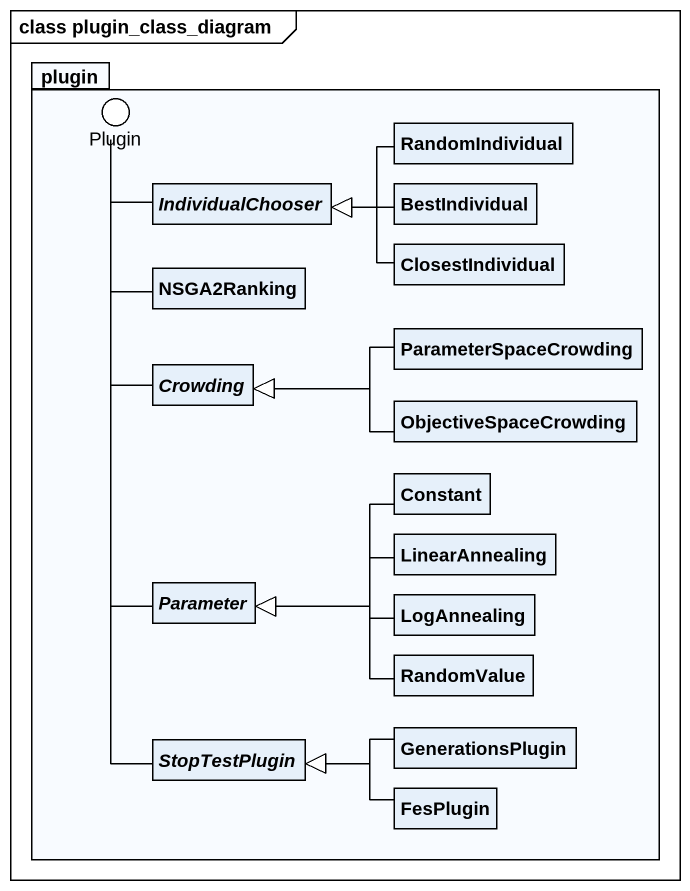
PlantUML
@startuml
mainframe class plugin_class_diagram
allowmixing
hide circle
hide empty members
package plugin {
  class RandomIndividual
  abstract class IndividualChooser
  class BestIndividual
  class ClosestIndividual
  class NSGA2Ranking
  class ParameterSpaceCrowding
  abstract class Crowding
  class ObjectiveSpaceCrowding
  class Constant
  class LinearAnnealing
  abstract class Parameter
  class LogAnnealing
  class RandomValue
  abstract class StopTestPlugin
  class GenerationsPlugin
  class FesPlugin
}
() Plugin
plugin -up- Plugin
RandomIndividual -left-|> IndividualChooser
IndividualChooser -up- Plugin
BestIndividual -left-|> IndividualChooser
ClosestIndividual -left-|> IndividualChooser
NSGA2Ranking -up- Plugin
ParameterSpaceCrowding -left-|> Crowding
Crowding -up- Plugin
ObjectiveSpaceCrowding -left-|> Crowding
Constant -left-|> Parameter
LinearAnnealing -left-|> Parameter
Parameter -up- Plugin
LogAnnealing -left-|> Parameter
RandomValue -left-|> Parameter
StopTestPlugin -up- Plugin
GenerationsPlugin -left-|> StopTestPlugin
FesPlugin -left-|> StopTestPlugin
@enduml
